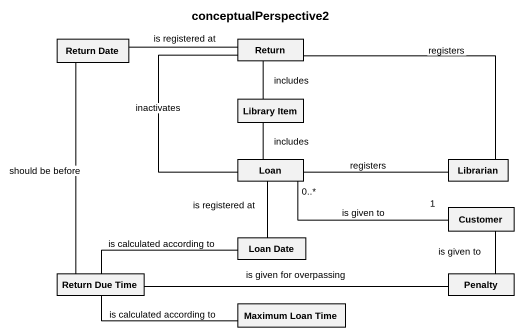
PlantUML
@startuml
title conceptualPerspective2
hide circle
hide empty members
class "Return Date" as Return_Date
class "Return" as Return_
class "Library Item" as Library_Item
class Loan
class Librarian
class Customer
class "Loan Date" as Loan_Date
class "Return Due Time" as Return_Due_Time
class Penalty
class "Maximum Loan Time" as Maximum_Loan_Time
Return_Date -right- Return_ : is registered at
Return_ -right- Librarian : registers
Library_Item -up- Return_ : includes
Library_Item -- Loan : includes
Loan -up- Return_ : inactivates
Loan -right- Librarian : registers
Customer "1" -left- "0..*" Loan : is given to
Customer -- Penalty : is given to
Loan_Date -up- Loan : is registered at
Loan_Date -left- Return_Due_Time : is calculated according to
Return_Due_Time -up- Return_Date : should be before
Return_Due_Time -right- Penalty : is given for overpassing
Maximum_Loan_Time -left- Return_Due_Time : is calculated according to
@enduml
